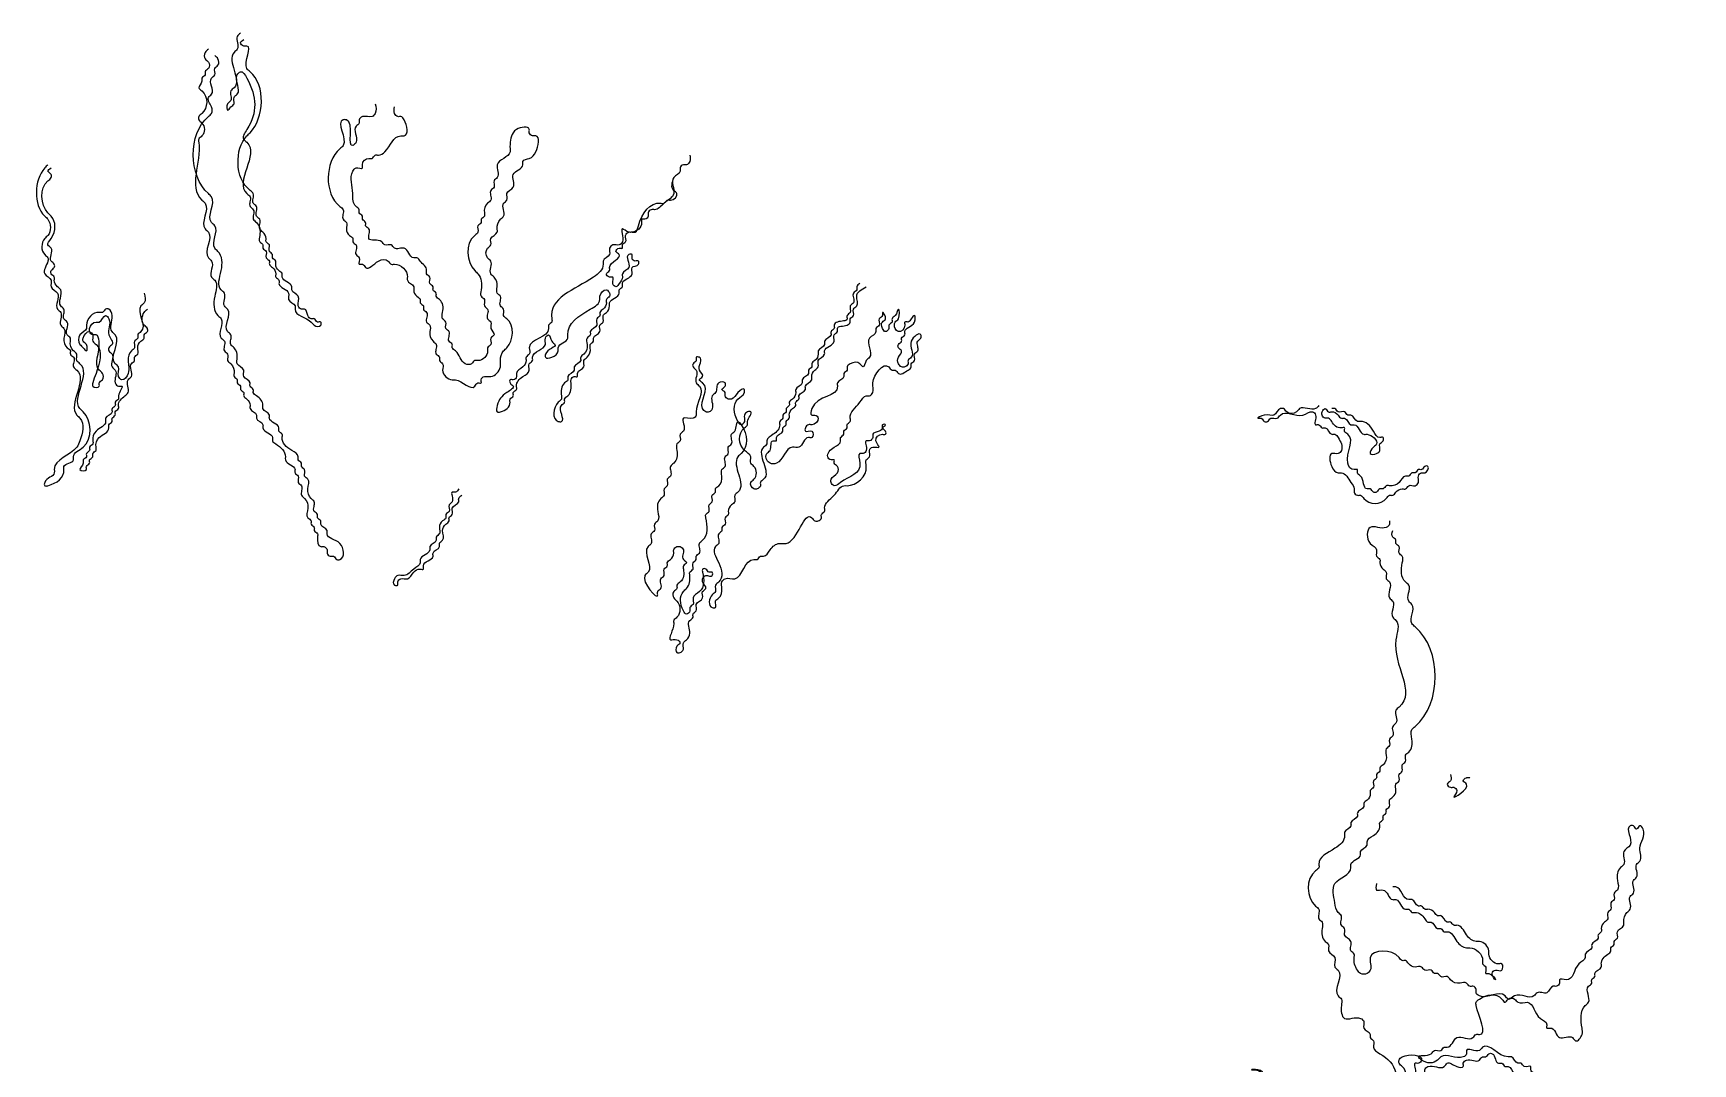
# Model space of a CAD drawing. Header units: metres. Extents: x 0 to 100, y 0 to 141.
# Drawn here: x 40.81 to 53.74, y 105.12 to 113.15 of the extents above; entities that cross this region are included whole.
import ezdxf

# ---------------------------------------------------------------- set-up
doc = ezdxf.new("R2010")
doc.units = ezdxf.units.M

msp = doc.modelspace()

# ---------------------------------------------------------------- linework, layer by layer
for points in [[(42.425, 113.15), (42.4, 113.125), (42.4, 113.025), (42.375, 113), (42.375, 112.725), (42.35, 112.7), (42.35, 112.625), (42.325, 112.6), (42.325, 112.55), (42.35, 112.575), (42.375, 112.6), (42.375, 112.65), (42.4, 112.675), (42.4, 112.825), (42.425, 112.85), (42.475, 112.8), (42.475, 112.4), (42.45, 112.325), (42.475, 112.3), (42.475, 111.9), (42.5, 111.875), (42.5, 111.8), (42.525, 111.775), (42.525, 111.7), (42.55, 111.675), (42.575, 111.575), (42.575, 111.525), (42.6, 111.5), (42.6, 111.475), (42.625, 111.45), (42.625, 111.4), (42.65, 111.375), (42.65, 111.35), (42.675, 111.325), (42.7, 111.275), (42.7, 111.25), (42.725, 111.225), (42.725, 111.2), (42.8, 111.125), (42.8, 111.075), (42.85, 111.025), (42.85, 111), (42.975, 110.9), (43, 110.875), (43.05, 110.875), (43.05, 110.9), (43.025, 110.9), (43, 110.925), (42.975, 110.925), (42.95, 110.95), (42.925, 111), (42.9, 111), (42.875, 111.025), (42.875, 111.1), (42.825, 111.15), (42.825, 111.175), (42.75, 111.25), (42.75, 111.275), (42.725, 111.3), (42.7, 111.35), (42.7, 111.375), (42.675, 111.4), (42.675, 111.425), (42.65, 111.45), (42.65, 111.5), (42.625, 111.525), (42.625, 111.55), (42.6, 111.6), (42.575, 111.625), (42.575, 111.7), (42.55, 111.725), (42.55, 111.8), (42.525, 111.825), (42.525, 111.9), (42.5, 111.925), (42.475, 112.35), (42.5, 112.375), (42.5, 112.85), (42.475, 112.875), (42.475, 113.05), (42.45, 113.05), (42.425, 113.075), (42.45, 113.1)], [(42.175, 113.025), (42.15, 113), (42.15, 112.95), (42.175, 112.925), (42.175, 112.875), (42.15, 112.85), (42.15, 112.825), (42.125, 112.8), (42.125, 112.775), (42.1, 112.725), (42.125, 112.7), (42.125, 112.525), (42.1, 112.5), (42.1, 112.475), (42.125, 112.45), (42.125, 112.35), (42.1, 112.325), (42.1, 112.3), (42.125, 111.85), (42.15, 111.825), (42.15, 111.625), (42.175, 111.6), (42.175, 111.4), (42.2, 111.375), (42.2, 111.25), (42.225, 111.225), (42.225, 111.1), (42.25, 110.95), (42.275, 110.925), (42.275, 110.775), (42.3, 110.75), (42.3, 110.675), (42.325, 110.65), (42.325, 110.6), (42.35, 110.575), (42.375, 110.5), (42.375, 110.475), (42.4, 110.45), (42.4, 110.425), (42.425, 110.4), (42.425, 110.375), (42.45, 110.35), (42.45, 110.325), (42.475, 110.3), (42.5, 110.25), (42.5, 110.225), (42.55, 110.175), (42.55, 110.15), (42.6, 110.1), (42.6, 110.075), (42.675, 110), (42.675, 109.975), (42.7, 109.95), (42.775, 109.85), (42.775, 109.825), (42.85, 109.75), (42.85, 109.725), (42.875, 109.7), (42.875, 109.65), (42.9, 109.625), (42.9, 109.55), (42.925, 109.525), (42.95, 109.45), (42.95, 109.375), (42.975, 109.35), (42.975, 109.325), (43, 109.3), (43, 109.275), (43.025, 109.25), (43.025, 109.225), (43.05, 109.15), (43.075, 109.15), (43.1, 109.125), (43.1, 109.1), (43.125, 109.075), (43.15, 109.075), (43.175, 109.05), (43.2, 109.05), (43.2, 109.175), (43.1, 109.25), (43.1, 109.275), (43.05, 109.325), (43.05, 109.35), (43.025, 109.375), (43.025, 109.4), (43, 109.425), (43, 109.5), (42.975, 109.525), (42.95, 109.6), (42.95, 109.675), (42.925, 109.7), (42.925, 109.75), (42.9, 109.775), (42.9, 109.8), (42.875, 109.825), (42.875, 109.85), (42.825, 109.9), (42.75, 110), (42.75, 110.025), (42.725, 110.05), (42.725, 110.075), (42.65, 110.15), (42.65, 110.175), (42.6, 110.225), (42.6, 110.25), (42.55, 110.325), (42.525, 110.35), (42.525, 110.375), (42.5, 110.4), (42.5, 110.425), (42.45, 110.475), (42.45, 110.525), (42.4, 110.575), (42.4, 110.625), (42.375, 110.7), (42.35, 110.725), (42.35, 110.8), (42.325, 110.825), (42.325, 111), (42.3, 111.025), (42.3, 111.125), (42.275, 111.15), (42.275, 111.3), (42.25, 111.45), (42.225, 111.475), (42.225, 111.65), (42.2, 111.675), (42.2, 111.875), (42.175, 111.9), (42.175, 112.5), (42.2, 112.525), (42.2, 112.575), (42.175, 112.65), (42.2, 112.675), (42.2, 112.8), (42.225, 112.825), (42.225, 112.875), (42.25, 112.9), (42.25, 112.95), (42.225, 112.975)], [(43.475, 112.6), (43.475, 112.525), (43.45, 112.5), (43.375, 112.5), (43.35, 112.475), (43.35, 112.45), (43.325, 112.425), (43.325, 112.3), (43.3, 112.275), (43.25, 112.475), (43.225, 112.475), (43.225, 112.275), (43.2, 112.25), (43.2, 111.8), (43.225, 111.775), (43.225, 111.7), (43.25, 111.675), (43.25, 111.625), (43.275, 111.575), (43.3, 111.55), (43.3, 111.525), (43.325, 111.5), (43.325, 111.425), (43.35, 111.4), (43.35, 111.35), (43.375, 111.35), (43.4, 111.325), (43.5, 111.375), (43.575, 111.375), (43.6, 111.35), (43.625, 111.35), (43.725, 111.25), (43.725, 111.225), (43.775, 111.175), (43.775, 111.15), (43.8, 111.1), (43.825, 111.075), (43.825, 111.05), (43.85, 111.025), (43.85, 111), (43.875, 110.975), (43.875, 110.9), (43.9, 110.875), (43.9, 110.825), (43.925, 110.75), (43.95, 110.725), (43.95, 110.65), (43.975, 110.625), (43.975, 110.6), (44, 110.575), (44, 110.525), (44.075, 110.45), (44.1, 110.45), (44.25, 110.4), (44.275, 110.425), (44.3, 110.425), (44.3, 110.45), (44.325, 110.475), (44.375, 110.475), (44.45, 110.55), (44.45, 110.6), (44.475, 110.675), (44.5, 110.7), (44.5, 110.925), (44.475, 110.95), (44.475, 111), (44.45, 111.025), (44.45, 111.1), (44.425, 111.125), (44.425, 111.175), (44.4, 111.25), (44.375, 111.275), (44.375, 111.375), (44.35, 111.4), (44.35, 111.475), (44.375, 111.5), (44.375, 111.55), (44.425, 111.6), (44.425, 111.625), (44.45, 111.7), (44.475, 111.725), (44.475, 111.825), (44.5, 111.85), (44.5, 111.9), (44.55, 111.95), (44.55, 112.05), (44.625, 112.125), (44.625, 112.15), (44.675, 112.175), (44.725, 112.225), (44.725, 112.35), (44.7, 112.35), (44.675, 112.375), (44.675, 112.4), (44.575, 112.4), (44.55, 112.375), (44.525, 112.25), (44.525, 112.225), (44.425, 112.125), (44.425, 112.025), (44.4, 112), (44.4, 111.95), (44.375, 111.925), (44.375, 111.85), (44.35, 111.825), (44.325, 111.75), (44.325, 111.725), (44.3, 111.7), (44.3, 111.675), (44.275, 111.65), (44.275, 111.6), (44.25, 111.575), (44.25, 111.3), (44.275, 111.275), (44.3, 111.15), (44.3, 111.1), (44.325, 111.075), (44.325, 111.025), (44.35, 111), (44.35, 110.925), (44.375, 110.9), (44.375, 110.85), (44.4, 110.8), (44.375, 110.775), (44.375, 110.725), (44.35, 110.7), (44.35, 110.675), (44.275, 110.6), (44.25, 110.6), (44.225, 110.575), (44.175, 110.575), (44.1, 110.675), (44.075, 110.7), (44.075, 110.725), (44.05, 110.75), (44.05, 110.825), (44.025, 110.85), (44.025, 110.9), (44, 110.925), (44, 110.975), (43.975, 111.075), (43.95, 111.1), (43.95, 111.125), (43.925, 111.15), (43.925, 111.175), (43.9, 111.2), (43.9, 111.25), (43.875, 111.275), (43.875, 111.3), (43.825, 111.375), (43.8, 111.4), (43.775, 111.4), (43.7, 111.475), (43.625, 111.475), (43.6, 111.5), (43.55, 111.5), (43.525, 111.525), (43.425, 111.55), (43.425, 111.625), (43.4, 111.65), (43.4, 111.675), (43.375, 111.7), (43.375, 111.725), (43.35, 111.75), (43.35, 111.775), (43.325, 111.8), (43.3, 111.9), (43.3, 112.075), (43.325, 112.1), (43.375, 112.1), (43.375, 112.125), (43.425, 112.175), (43.45, 112.175), (43.475, 112.2), (43.5, 112.2), (43.55, 112.225), (43.675, 112.35), (43.7, 112.35), (43.7, 112.475), (43.675, 112.5), (43.65, 112.5), (43.625, 112.525), (43.625, 112.575)], [(40.925, 112.125), (40.9, 112.1), (40.9, 111.725), (40.925, 111.7), (40.925, 111.575), (40.9, 111.55), (40.9, 111.425), (40.925, 111.4), (40.925, 111.375), (40.9, 111.275), (40.95, 111.225), (40.95, 111.175), (41, 111.125), (41, 111), (41.025, 110.975), (41.025, 110.875), (41.05, 110.85), (41.05, 110.775), (41.075, 110.7), (41.1, 110.675), (41.1, 110.65), (41.125, 110.625), (41.125, 110.55), (41.15, 110.525), (41.15, 110.175), (41.175, 110.15), (41.175, 109.975), (41.15, 109.925), (40.975, 109.75), (40.975, 109.725), (40.9, 109.65), (40.9, 109.625), (40.925, 109.625), (41.05, 109.75), (41.05, 109.775), (41.125, 109.825), (41.125, 109.85), (41.2, 109.925), (41.2, 110.2), (41.175, 110.225), (41.175, 110.575), (41.15, 110.6), (41.15, 110.65), (41.125, 110.675), (41.1, 110.75), (41.1, 110.775), (41.075, 110.8), (41.075, 110.9), (41.05, 110.925), (41.05, 111), (41.025, 111.025), (41.025, 111.15), (41, 111.175), (40.975, 111.225), (40.975, 111.25), (40.95, 111.275), (40.95, 111.3), (40.975, 111.325), (40.975, 111.35), (40.95, 111.375), (40.95, 111.475), (40.925, 111.5), (40.95, 111.55), (40.95, 111.725), (40.925, 111.75), (40.925, 112), (40.95, 112.025), (40.95, 112.05), (40.925, 112.075), (40.95, 112.1)], [(45.925, 112.2), (45.925, 112.15), (45.9, 112.125), (45.875, 112.125), (45.85, 112.1), (45.85, 112.075), (45.8, 112.025), (45.8, 111.9), (45.725, 111.825), (45.65, 111.775), (45.625, 111.775), (45.6, 111.75), (45.6, 111.725), (45.575, 111.7), (45.55, 111.7), (45.55, 111.675), (45.475, 111.6), (45.45, 111.6), (45.4, 111.625), (45.4, 111.525), (45.375, 111.5), (45.325, 111.5), (45.3, 111.475), (45.3, 111.425), (45.25, 111.375), (45.25, 111.35), (45.175, 111.25), (44.85, 110.925), (44.85, 110.9), (44.825, 110.875), (44.825, 110.85), (44.675, 110.7), (44.675, 110.65), (44.65, 110.625), (44.65, 110.6), (44.625, 110.55), (44.575, 110.5), (44.575, 110.475), (44.55, 110.45), (44.525, 110.45), (44.525, 110.425), (44.55, 110.4), (44.5, 110.35), (44.425, 110.25), (44.425, 110.2), (44.45, 110.2), (44.525, 110.275), (44.525, 110.3), (44.55, 110.325), (44.55, 110.35), (44.575, 110.375), (44.575, 110.4), (44.625, 110.475), (44.675, 110.525), (44.675, 110.575), (44.7, 110.6), (44.7, 110.625), (44.8, 110.725), (44.8, 110.775), (44.825, 110.8), (44.85, 110.75), (44.875, 110.725), (44.8, 110.65), (44.8, 110.625), (44.85, 110.625), (44.9, 110.675), (44.9, 110.7), (44.975, 110.775), (44.975, 110.8), (45.15, 111), (45.225, 111.075), (45.225, 111.1), (45.275, 111.15), (45.3, 111.125), (45.3, 111.1), (45.275, 111.075), (45.275, 111.05), (45.25, 111), (45.225, 110.975), (45.225, 110.95), (45.2, 110.925), (45.2, 110.875), (45.15, 110.825), (45.15, 110.8), (45.125, 110.775), (45.125, 110.725), (45.1, 110.65), (45.075, 110.625), (45.075, 110.6), (45.025, 110.55), (45.025, 110.525), (44.975, 110.475), (44.975, 110.45), (44.95, 110.425), (44.925, 110.325), (44.925, 110.3), (44.9, 110.275), (44.9, 110.125), (44.925, 110.125), (44.925, 110.25), (44.95, 110.275), (44.95, 110.3), (44.975, 110.325), (45, 110.425), (45, 110.45), (45.025, 110.475), (45.05, 110.475), (45.05, 110.5), (45.1, 110.55), (45.1, 110.6), (45.125, 110.625), (45.15, 110.7), (45.15, 110.725), (45.175, 110.75), (45.175, 110.775), (45.225, 110.825), (45.225, 110.875), (45.25, 110.9), (45.25, 110.95), (45.275, 110.975), (45.3, 111.025), (45.3, 111.05), (45.375, 111.125), (45.375, 111.15), (45.4, 111.175), (45.4, 111.2), (45.475, 111.275), (45.475, 111.325), (45.525, 111.35), (45.525, 111.375), (45.5, 111.375), (45.475, 111.4), (45.475, 111.425), (45.45, 111.425), (45.45, 111.325), (45.4, 111.275), (45.4, 111.25), (45.375, 111.2), (45.35, 111.175), (45.325, 111.2), (45.325, 111.25), (45.3, 111.25), (45.275, 111.275), (45.3, 111.3), (45.3, 111.325), (45.375, 111.425), (45.35, 111.45), (45.375, 111.475), (45.4, 111.475), (45.4, 111.5), (45.425, 111.525), (45.425, 111.575), (45.45, 111.6), (45.5, 111.6), (45.525, 111.65), (45.7, 111.825), (45.725, 111.825), (45.75, 111.85), (45.775, 111.85), (45.825, 111.9), (45.8, 111.925), (45.8, 112.025)], [(47.25, 111.2), (47.225, 111.175), (47.225, 111.15), (47.2, 111.125), (47.2, 111.05), (47.175, 111.025), (47.175, 110.975), (47.15, 110.95), (47.15, 110.925), (47.075, 110.9), (47.05, 110.875), (47.05, 110.85), (47.025, 110.825), (47.025, 110.8), (46.975, 110.75), (46.975, 110.725), (46.925, 110.675), (46.925, 110.65), (46.9, 110.6), (46.875, 110.575), (46.875, 110.55), (46.85, 110.525), (46.85, 110.5), (46.8, 110.45), (46.8, 110.425), (46.75, 110.375), (46.75, 110.35), (46.725, 110.3), (46.7, 110.275), (46.7, 110.25), (46.675, 110.225), (46.675, 110.2), (46.65, 110.175), (46.65, 110.15), (46.625, 110.125), (46.625, 110.1), (46.575, 110.025), (46.525, 109.975), (46.525, 109.95), (46.5, 109.925), (46.5, 109.675), (46.475, 109.65), (46.475, 109.625), (46.45, 109.6), (46.425, 109.6), (46.4, 109.65), (46.425, 109.675), (46.425, 109.775), (46.4, 109.8), (46.4, 109.85), (46.35, 109.9), (46.35, 110.075), (46.375, 110.1), (46.375, 110.125), (46.4, 110.2), (46.375, 110.2), (46.35, 110.175), (46.35, 110.125), (46.325, 110.1), (46.3, 110.125), (46.3, 110.3), (46.35, 110.35), (46.35, 110.375), (46.3, 110.35), (46.25, 110.3), (46.225, 110.3), (46.2, 110.325), (46.2, 110.35), (46.175, 110.375), (46.2, 110.4), (46.2, 110.425), (46.15, 110.425), (46.125, 110.35), (46.1, 110.325), (46.1, 110.225), (46.075, 110.2), (46.05, 110.2), (46.025, 110.225), (46.025, 110.425), (46, 110.45), (46.025, 110.475), (46, 110.525), (46, 110.625), (45.975, 110.625), (45.975, 110.6), (45.95, 110.575), (45.95, 110.55), (45.975, 110.525), (45.975, 110.425), (46, 110.4), (45.975, 110.2), (45.975, 110.175), (45.95, 110.15), (45.875, 110.15), (45.875, 110.05), (45.85, 110.025), (45.85, 109.975), (45.825, 109.95), (45.825, 109.9), (45.8, 109.8), (45.775, 109.775), (45.775, 109.7), (45.75, 109.675), (45.75, 109.625), (45.725, 109.6), (45.725, 109.55), (45.7, 109.525), (45.675, 109.425), (45.675, 109.35), (45.65, 109.325), (45.65, 109.275), (45.625, 109.25), (45.625, 109.175), (45.6, 109.15), (45.6, 108.95), (45.575, 108.925), (45.675, 108.775), (45.675, 108.8), (45.7, 108.825), (45.7, 108.9), (45.725, 108.925), (45.725, 108.975), (45.75, 109), (45.75, 109.025), (45.775, 109.05), (45.8, 109.1), (45.8, 109.125), (45.825, 109.15), (45.85, 109.15), (45.875, 109.125), (45.875, 109.05), (45.9, 109.025), (45.875, 109), (45.875, 108.975), (45.85, 108.875), (45.825, 108.85), (45.825, 108.825), (45.8, 108.8), (45.8, 108.75), (45.825, 108.725), (45.825, 108.6), (45.8, 108.575), (45.8, 108.55), (45.775, 108.425), (45.825, 108.425), (45.85, 108.4), (45.825, 108.375), (45.825, 108.325), (45.85, 108.325), (45.875, 108.35), (45.875, 108.4), (45.9, 108.425), (45.925, 108.475), (45.925, 108.575), (45.95, 108.6), (45.95, 108.625), (45.975, 108.65), (45.975, 108.7), (46.025, 108.75), (46.025, 108.8), (46.05, 108.825), (46.025, 108.875), (46.025, 108.9), (46.05, 108.925), (46.1, 108.925), (46.1, 108.95), (46.075, 108.95), (46.05, 108.975), (46.025, 108.975), (46.025, 108.95), (46, 108.8), (45.95, 108.75), (45.95, 108.7), (45.925, 108.675), (45.925, 108.65), (45.9, 108.625), (45.875, 108.65), (45.875, 108.8), (45.9, 108.825), (45.925, 108.925), (45.925, 108.95), (45.95, 108.975), (45.95, 109.025), (45.975, 109.05), (45.975, 109.075), (46, 109.1), (46, 109.175), (46.025, 109.2), (46.05, 109.375), (46.05, 109.4), (46.075, 109.425), (46.075, 109.475), (46.1, 109.5), (46.1, 109.55), (46.125, 109.575), (46.125, 109.6), (46.15, 109.625), (46.175, 109.7), (46.175, 109.75), (46.2, 109.775), (46.2, 109.85), (46.225, 109.875), (46.225, 109.925), (46.25, 109.95), (46.25, 110.025), (46.275, 110.05), (46.3, 110.125), (46.325, 110.1), (46.325, 109.875), (46.3, 109.85), (46.3, 109.575), (46.275, 109.55), (46.275, 109.5), (46.25, 109.475), (46.225, 109.425), (46.225, 109.4), (46.2, 109.375), (46.2, 109.325), (46.175, 109.3), (46.175, 109.275), (46.15, 109.25), (46.15, 109.175), (46.125, 109.15), (46.15, 109.025), (46.15, 108.875), (46.125, 108.85), (46.125, 108.8), (46.1, 108.775), (46.1, 108.675), (46.125, 108.675), (46.125, 108.725), (46.15, 108.75), (46.175, 108.825), (46.175, 108.875), (46.2, 108.9), (46.275, 108.9), (46.425, 109.05), (46.45, 109.05), (46.475, 109.075), (46.5, 109.075), (46.55, 109.125), (46.625, 109.175), (46.675, 109.175), (46.875, 109.375), (46.9, 109.35), (46.925, 109.35), (46.95, 109.375), (46.95, 109.4), (46.975, 109.425), (46.975, 109.45), (47.05, 109.55), (47.125, 109.625), (47.15, 109.625), (47.3, 109.775), (47.3, 109.825), (47.325, 109.85), (47.325, 109.9), (47.35, 109.925), (47.4, 109.925), (47.375, 109.975), (47.425, 110.025), (47.45, 110.025), (47.45, 110.05), (47.425, 110.075), (47.45, 110.1), (47.425, 110.1), (47.425, 110.075), (47.4, 110.05), (47.35, 110.025), (47.35, 110), (47.325, 109.975), (47.3, 109.975), (47.3, 109.9), (47.275, 109.875), (47.25, 109.875), (47.25, 109.8), (47.1, 109.65), (47.05, 109.625), (47.025, 109.65), (47.025, 109.675), (47.075, 109.725), (47.075, 109.775), (47.05, 109.8), (47.05, 109.825), (47.025, 109.825), (47, 109.85), (47.05, 109.925), (47.1, 109.975), (47.1, 110), (47.125, 110.025), (47.125, 110.05), (47.15, 110.075), (47.15, 110.1), (47.175, 110.125), (47.175, 110.15), (47.25, 110.275), (47.3, 110.325), (47.325, 110.325), (47.35, 110.35), (47.35, 110.425), (47.475, 110.55), (47.5, 110.525), (47.525, 110.525), (47.55, 110.5), (47.625, 110.525), (47.65, 110.55), (47.65, 110.575), (47.675, 110.6), (47.675, 110.65), (47.7, 110.675), (47.7, 110.75), (47.725, 110.775), (47.725, 110.8), (47.65, 110.75), (47.65, 110.625), (47.625, 110.6), (47.625, 110.575), (47.6, 110.55), (47.575, 110.55), (47.55, 110.575), (47.55, 110.625), (47.575, 110.675), (47.55, 110.7), (47.55, 110.725), (47.575, 110.75), (47.575, 110.775), (47.6, 110.8), (47.6, 110.825), (47.675, 110.9), (47.675, 110.95), (47.65, 110.925), (47.625, 110.9), (47.6, 110.9), (47.6, 110.875), (47.55, 110.825), (47.525, 110.85), (47.525, 110.9), (47.55, 110.925), (47.55, 111), (47.525, 110.95), (47.5, 110.925), (47.5, 110.9), (47.475, 110.875), (47.475, 110.85), (47.45, 110.825), (47.425, 110.85), (47.425, 110.9), (47.45, 110.925), (47.425, 110.975), (47.425, 110.95), (47.4, 110.925), (47.4, 110.875), (47.375, 110.85), (47.375, 110.825), (47.325, 110.775), (47.325, 110.625), (47.3, 110.6), (47.275, 110.55), (47.25, 110.575), (47.175, 110.575), (47.15, 110.55), (47.15, 110.525), (47.125, 110.5), (47.125, 110.475), (47.075, 110.425), (47.075, 110.4), (46.875, 110.225), (46.875, 110.175), (46.9, 110.175), (46.925, 110.15), (46.875, 110.1), (46.85, 110.1), (46.825, 110.075), (46.825, 110.05), (46.875, 110.05), (46.875, 110), (46.85, 110), (46.775, 109.925), (46.725, 109.925), (46.6, 109.8), (46.55, 109.8), (46.525, 109.825), (46.525, 109.875), (46.55, 109.9), (46.575, 109.975), (46.6, 109.975), (46.6, 110), (46.65, 110.05), (46.65, 110.075), (46.675, 110.1), (46.675, 110.125), (46.7, 110.15), (46.7, 110.175), (46.725, 110.225), (46.75, 110.25), (46.75, 110.275), (46.775, 110.3), (46.775, 110.325), (46.825, 110.375), (46.825, 110.4), (46.875, 110.45), (46.875, 110.475), (46.9, 110.525), (46.925, 110.55), (46.925, 110.6), (46.975, 110.65), (46.975, 110.675), (47.05, 110.75), (47.05, 110.8), (47.075, 110.825), (47.075, 110.85), (47.15, 110.875), (47.175, 110.9), (47.175, 110.925), (47.2, 110.95), (47.2, 111), (47.225, 111.025), (47.225, 111.1), (47.3, 111.175)], [(41.675, 111.125), (41.675, 111.05), (41.65, 111.025), (41.65, 110.825), (41.625, 110.8), (41.625, 110.775), (41.6, 110.75), (41.6, 110.7), (41.575, 110.675), (41.55, 110.6), (41.55, 110.5), (41.5, 110.45), (41.475, 110.475), (41.475, 110.55), (41.45, 110.575), (41.45, 110.8), (41.425, 110.825), (41.425, 110.95), (41.4, 111), (41.375, 111), (41.35, 110.975), (41.325, 110.975), (41.225, 110.875), (41.225, 110.85), (41.175, 110.8), (41.175, 110.725), (41.2, 110.7), (41.225, 110.675), (41.225, 110.725), (41.2, 110.75), (41.2, 110.775), (41.25, 110.825), (41.275, 110.8), (41.275, 110.75), (41.3, 110.725), (41.3, 110.5), (41.275, 110.425), (41.275, 110.4), (41.325, 110.4), (41.325, 110.425), (41.35, 110.45), (41.35, 110.5), (41.325, 110.525), (41.325, 110.75), (41.3, 110.8), (41.275, 110.8), (41.25, 110.825), (41.25, 110.85), (41.3, 110.9), (41.325, 110.9), (41.375, 110.95), (41.4, 110.925), (41.4, 110.8), (41.425, 110.725), (41.4, 110.7), (41.4, 110.675), (41.425, 110.65), (41.425, 110.55), (41.45, 110.525), (41.45, 110.425), (41.475, 110.4), (41.5, 110.4), (41.475, 110.325), (41.475, 110.3), (41.45, 110.275), (41.45, 110.25), (41.425, 110.225), (41.425, 110.2), (41.375, 110.15), (41.375, 110.125), (41.3, 110.05), (41.275, 109.975), (41.275, 109.95), (41.25, 109.925), (41.25, 109.9), (41.225, 109.875), (41.225, 109.85), (41.2, 109.825), (41.2, 109.8), (41.175, 109.75), (41.225, 109.75), (41.225, 109.775), (41.25, 109.8), (41.25, 109.825), (41.275, 109.85), (41.275, 109.875), (41.3, 109.9), (41.3, 109.925), (41.325, 110), (41.4, 110.075), (41.4, 110.1), (41.425, 110.125), (41.425, 110.15), (41.45, 110.175), (41.45, 110.2), (41.475, 110.225), (41.475, 110.25), (41.525, 110.325), (41.55, 110.35), (41.55, 110.45), (41.575, 110.475), (41.575, 110.575), (41.6, 110.6), (41.6, 110.625), (41.625, 110.65), (41.625, 110.7), (41.65, 110.75), (41.675, 110.775), (41.675, 110.8), (41.7, 110.825), (41.7, 110.85), (41.675, 110.875), (41.675, 110.975), (41.7, 111)], [(50.825, 110.25), (50.8, 110.225), (50.675, 110.225), (50.65, 110.2), (50.575, 110.2), (50.55, 110.225), (50.525, 110.225), (50.475, 110.175), (50.4, 110.175), (50.35, 110.15), (50.375, 110.15), (50.4, 110.125), (50.425, 110.125), (50.45, 110.15), (50.5, 110.15), (50.525, 110.175), (50.7, 110.175), (50.775, 110.2), (50.8, 110.175), (50.8, 110.1), (50.825, 110.1), (50.85, 110.075), (50.875, 110.075), (50.925, 110.025), (50.95, 110.025), (50.975, 110), (51, 109.95), (51, 109.9), (50.975, 109.875), (50.925, 109.875), (50.925, 109.775), (50.975, 109.725), (51, 109.725), (51.075, 109.65), (51.1, 109.6), (51.1, 109.575), (51.125, 109.55), (51.15, 109.55), (51.175, 109.525), (51.35, 109.525), (51.375, 109.55), (51.4, 109.55), (51.425, 109.575), (51.475, 109.6), (51.5, 109.6), (51.525, 109.625), (51.575, 109.625), (51.6, 109.65), (51.6, 109.7), (51.625, 109.725), (51.65, 109.725), (51.675, 109.775), (51.65, 109.775), (51.625, 109.75), (51.6, 109.75), (51.575, 109.725), (51.55, 109.725), (51.525, 109.7), (51.5, 109.7), (51.45, 109.65), (51.375, 109.625), (51.35, 109.625), (51.325, 109.6), (51.3, 109.6), (51.275, 109.575), (51.25, 109.575), (51.225, 109.6), (51.2, 109.6), (51.15, 109.7), (51.125, 109.725), (51.125, 109.75), (51.1, 109.75), (51.05, 109.8), (51.05, 110.025), (51.025, 110.05), (51.025, 110.075), (51, 110.075), (50.925, 110.125), (50.9, 110.15), (50.875, 110.15), (50.85, 110.175), (50.85, 110.2), (50.875, 110.225), (50.9, 110.2), (50.925, 110.2), (50.975, 110.175), (51, 110.15), (51.025, 110.15), (51.075, 110.1), (51.1, 110.1), (51.175, 110.025), (51.2, 110.025), (51.275, 109.95), (51.25, 109.925), (51.225, 109.875), (51.275, 109.875), (51.3, 109.9), (51.3, 109.95), (51.325, 109.975), (51.325, 110), (51.3, 110), (51.25, 110.05), (51.15, 110.125), (51.125, 110.125), (51.075, 110.175), (51.05, 110.175), (51.025, 110.2), (50.975, 110.2), (50.95, 110.225), (50.925, 110.225)], [(44.125, 109.6), (44.1, 109.575), (44.075, 109.575), (44.075, 109.5), (44.05, 109.475), (44.05, 109.425), (44.025, 109.4), (44.025, 109.375), (44, 109.35), (43.975, 109.3), (43.975, 109.25), (43.95, 109.225), (43.95, 109.2), (43.9, 109.15), (43.9, 109.125), (43.825, 109.05), (43.825, 109.025), (43.775, 108.975), (43.7, 108.925), (43.65, 108.925), (43.625, 108.9), (43.625, 108.85), (43.65, 108.85), (43.65, 108.875), (43.675, 108.9), (43.725, 108.9), (43.775, 108.95), (43.825, 108.975), (43.85, 108.975), (43.85, 109), (43.925, 109.075), (43.925, 109.1), (43.975, 109.15), (43.975, 109.175), (44, 109.2), (44, 109.275), (44.025, 109.325), (44.05, 109.35), (44.05, 109.375), (44.075, 109.4), (44.075, 109.45), (44.125, 109.5), (44.125, 109.525), (44.15, 109.55)], [(51.375, 109.35), (51.375, 109.325), (51.35, 109.3), (51.225, 109.3), (51.225, 109.175), (51.275, 109.125), (51.275, 109.075), (51.3, 109.05), (51.3, 109.025), (51.325, 108.975), (51.35, 108.95), (51.35, 108.9), (51.375, 108.875), (51.375, 108.75), (51.4, 108.725), (51.4, 108.6), (51.425, 108.575), (51.425, 108.425), (51.45, 107.9), (51.425, 107.875), (51.425, 107.775), (51.4, 107.75), (51.4, 107.675), (51.375, 107.65), (51.375, 107.6), (51.35, 107.575), (51.35, 107.525), (51.325, 107.45), (51.3, 107.425), (51.3, 107.4), (51.275, 107.375), (51.275, 107.35), (51.25, 107.325), (51.25, 107.275), (51.225, 107.25), (51.225, 107.225), (51.2, 107.175), (51.175, 107.15), (51.175, 107.125), (51.125, 107.075), (51.125, 107.05), (51.075, 107), (51.075, 106.975), (51.025, 106.925), (51.025, 106.9), (50.95, 106.8), (50.825, 106.675), (50.825, 106.65), (50.8, 106.625), (50.8, 106.35), (50.825, 106.325), (50.825, 106.25), (50.85, 106.225), (50.85, 106.175), (50.875, 106.075), (50.9, 106.05), (50.9, 106), (50.95, 105.95), (50.95, 105.875), (50.975, 105.85), (50.975, 105.65), (51, 105.625), (51, 105.575), (51.025, 105.475), (51.15, 105.475), (51.175, 105.45), (51.175, 105.4), (51.225, 105.35), (51.225, 105.325), (51.25, 105.3), (51.25, 105.25), (51.3, 105.2), (51.425, 105.05), (51.425, 105.025), (51.4, 105), (51.4, 104.975), (51.375, 104.95), (51.375, 104.925), (51.325, 104.875), (51.3, 104.875), (51.3, 104.85), (51.25, 104.825), (51.175, 104.75), (51.125, 104.75), (51.1, 104.725), (51.05, 104.725), (51.025, 104.7), (50.9, 104.7), (50.875, 104.725), (50.85, 104.725), (50.6, 104.825), (50.525, 104.9), (50.5, 104.9), (50.4, 105), (50.4, 105.025), (50.35, 105.075), (50.3, 105.075), (50.325, 105.075), (50.4, 105), (50.425, 104.95), (50.45, 104.95), (50.525, 104.875), (50.55, 104.875), (50.575, 104.85), (50.575, 104.75), (50.65, 104.75), (50.675, 104.725), (50.75, 104.725), (50.8, 104.725), (50.85, 104.725), (50.875, 104.7), (50.875, 104.625), (50.825, 104.575), (50.825, 104.55), (50.85, 104.575), (50.85, 104.6), (50.875, 104.625), (50.975, 104.65), (51.075, 104.65), (51.1, 104.675), (51.175, 104.675), (51.2, 104.7), (51.225, 104.7), (51.25, 104.725), (51.275, 104.725), (51.325, 104.775), (51.425, 104.85), (51.425, 104.875), (51.45, 104.9), (51.45, 104.925), (51.475, 104.95), (51.475, 105.1), (51.45, 105.125), (51.45, 105.15), (51.475, 105.175), (51.625, 105.15), (51.6, 105.125), (51.575, 105.125), (51.575, 105.05), (51.55, 105.025), (51.55, 104.925), (51.575, 104.9), (51.575, 104.625), (51.6, 104.6), (51.575, 104.1), (51.575, 103.85), (51.6, 103.825), (51.6, 103.8), (51.675, 103.8), (51.675, 103.85), (51.65, 103.875), (51.65, 103.975), (51.625, 104), (51.65, 104.075), (51.65, 104.65), (51.625, 104.675), (51.625, 105.025), (51.65, 105.05), (51.65, 105.075), (51.675, 105.1), (51.8, 105.1), (51.825, 105.125), (51.9, 105.1), (51.95, 105.1), (51.95, 105.125), (51.975, 105.15), (52.075, 105.15), (52.1, 105.175), (52.125, 105.175), (52.15, 105.2), (52.175, 105.2), (52.225, 105.125), (52.25, 105.125), (52.275, 105.1), (52.3, 105.1), (52.35, 105.05), (52.375, 105.05), (52.4, 105.025), (52.4, 105), (52.425, 105), (52.475, 104.975), (52.5, 104.95), (52.525, 104.95), (52.55, 104.925), (52.575, 104.925), (52.6, 104.9), (52.625, 104.9), (52.65, 104.875), (52.675, 104.875), (52.75, 104.85), (52.775, 104.825), (52.8, 104.825), (52.825, 104.8), (52.85, 104.8), (52.875, 104.775), (52.925, 104.775), (52.95, 104.75), (52.975, 104.75), (53.025, 104.725), (53.05, 104.7), (53.125, 104.7), (53.15, 104.675), (53.275, 104.675), (53.3, 104.65), (53.425, 104.65), (53.45, 104.675), (53.6, 104.675), (53.675, 104.7), (53.675, 104.725), (53.7, 104.75), (53.725, 104.75), (53.725, 104.8), (53.65, 104.8), (53.625, 104.775), (53.6, 104.775), (53.55, 104.725), (53.175, 104.75), (53.1, 104.75), (53.075, 104.775), (53.05, 104.775), (53.025, 104.8), (53, 104.8), (52.975, 104.825), (52.925, 104.825), (52.875, 104.875), (52.8, 104.9), (52.775, 104.9), (52.75, 104.925), (52.725, 104.925), (52.7, 104.95), (52.675, 104.95), (52.65, 104.975), (52.625, 104.975), (52.6, 105), (52.525, 105.05), (52.5, 105.05), (52.475, 105.075), (52.475, 105.1), (52.425, 105.1), (52.4, 105.125), (52.375, 105.125), (52.325, 105.175), (52.3, 105.175), (52.1, 105.25), (52.075, 105.225), (51.975, 105.225), (51.975, 105.2), (51.95, 105.175), (51.775, 105.175), (51.75, 105.15), (51.625, 105.15), (51.6, 105.175), (51.7, 105.2), (51.725, 105.225), (51.775, 105.225), (51.8, 105.25), (51.825, 105.25), (51.9, 105.325), (52.025, 105.325), (52.05, 105.35), (52.075, 105.35), (52.05, 105.575), (52.05, 105.6), (52.075, 105.625), (52.25, 105.625), (52.275, 105.6), (52.3, 105.625), (52.35, 105.625), (52.375, 105.6), (52.45, 105.6), (52.55, 105.475), (52.6, 105.425), (52.6, 105.4), (52.625, 105.4), (52.7, 105.325), (52.8, 105.325), (52.825, 105.3), (52.875, 105.35), (52.875, 105.4), (52.9, 105.575), (52.925, 105.6), (52.925, 105.725), (52.95, 105.75), (52.95, 105.775), (52.975, 105.8), (52.975, 105.825), (53.025, 105.875), (53.025, 105.9), (53.075, 105.975), (53.1, 106), (53.1, 106.025), (53.125, 106.05), (53.125, 106.075), (53.15, 106.1), (53.15, 106.15), (53.2, 106.2), (53.2, 106.225), (53.225, 106.3), (53.25, 106.325), (53.25, 106.425), (53.275, 106.45), (53.275, 106.55), (53.3, 106.575), (53.3, 106.675), (53.325, 106.7), (53.325, 106.8), (53.35, 106.95), (53.325, 106.975), (53.3, 106.95), (53.275, 106.975), (53.25, 106.975), (53.25, 106.825), (53.2, 106.775), (53.2, 106.675), (53.175, 106.65), (53.15, 106.55), (53.15, 106.475), (53.125, 106.45), (53.125, 106.4), (53.1, 106.375), (53.1, 106.325), (53.075, 106.3), (53.075, 106.25), (53.05, 106.225), (53.025, 106.175), (53.025, 106.15), (53, 106.125), (53, 106.1), (52.95, 106.05), (52.95, 106.025), (52.9, 105.975), (52.9, 105.95), (52.85, 105.9), (52.75, 105.775), (52.7, 105.775), (52.7, 105.75), (52.675, 105.725), (52.65, 105.725), (52.6, 105.675), (52.525, 105.675), (52.5, 105.65), (52.35, 105.65), (52.3, 105.625), (52.275, 105.65), (52.075, 105.65), (52.05, 105.675), (52.05, 105.7), (52.025, 105.725), (52, 105.725), (51.975, 105.75), (51.925, 105.75), (51.85, 105.775), (51.825, 105.8), (51.775, 105.8), (51.75, 105.825), (51.725, 105.825), (51.7, 105.85), (51.65, 105.85), (51.625, 105.875), (51.575, 105.875), (51.525, 105.9), (51.5, 105.925), (51.475, 105.925), (51.45, 105.95), (51.225, 105.95), (51.225, 105.85), (51.2, 105.825), (51.15, 105.825), (51.125, 105.85), (51.1, 105.95), (51.1, 105.975), (51.075, 106), (51.075, 106.075), (51.025, 106.125), (51.025, 106.175), (51, 106.2), (51, 106.275), (50.975, 106.3), (50.95, 106.375), (50.95, 106.525), (51.075, 106.65), (51.075, 106.675), (51.15, 106.75), (51.15, 106.775), (51.2, 106.825), (51.2, 106.85), (51.25, 106.9), (51.3, 106.975), (51.3, 107), (51.325, 107.025), (51.325, 107.05), (51.35, 107.075), (51.35, 107.1), (51.375, 107.125), (51.375, 107.175), (51.4, 107.2), (51.425, 107.25), (51.425, 107.3), (51.45, 107.325), (51.45, 107.375), (51.475, 107.4), (51.475, 107.45), (51.5, 107.475), (51.5, 107.525), (51.525, 107.55), (51.55, 107.65), (51.55, 107.725), (51.575, 107.75), (51.575, 108.525), (51.55, 108.55), (51.55, 108.7), (51.525, 108.725), (51.525, 108.85), (51.5, 108.875), (51.475, 109.025), (51.475, 109.075), (51.45, 109.1), (51.45, 109.15), (51.425, 109.175), (51.425, 109.2), (51.4, 109.225), (51.4, 109.275)], [(51.85, 107.375), (51.85, 107.325), (51.825, 107.3), (51.85, 107.275), (51.875, 107.275), (51.9, 107.25), (51.875, 107.2), (51.975, 107.3), (51.95, 107.325), (51.975, 107.35), (52, 107.35), (51.975, 107.35)], [(51.275, 106.525), (51.275, 106.475), (51.325, 106.475), (51.4, 106.4), (51.425, 106.4), (51.5, 106.325), (51.525, 106.325), (51.55, 106.3), (51.575, 106.3), (51.65, 106.25), (51.675, 106.225), (51.7, 106.225), (51.75, 106.175), (51.775, 106.175), (51.8, 106.15), (51.825, 106.15), (51.9, 106.075), (51.975, 106.025), (52, 106.025), (52.1, 105.925), (52.1, 105.9), (52.125, 105.875), (52.125, 105.825), (52.15, 105.825), (52.2, 105.775), (52.175, 105.825), (52.2, 105.85), (52.25, 105.85), (52.25, 105.9), (52.225, 105.9), (52.15, 105.975), (52.15, 106), (52.075, 106.075), (52.05, 106.075), (51.975, 106.125), (51.9, 106.2), (51.875, 106.2), (51.85, 106.225), (51.825, 106.225), (51.775, 106.275), (51.75, 106.275), (51.725, 106.3), (51.675, 106.325), (51.65, 106.325), (51.625, 106.35), (51.6, 106.35), (51.55, 106.4), (51.525, 106.4), (51.425, 106.5), (51.4, 106.5)]]:
    msp.add_spline(points, degree=3)

doc.saveas('drawing.dxf')
